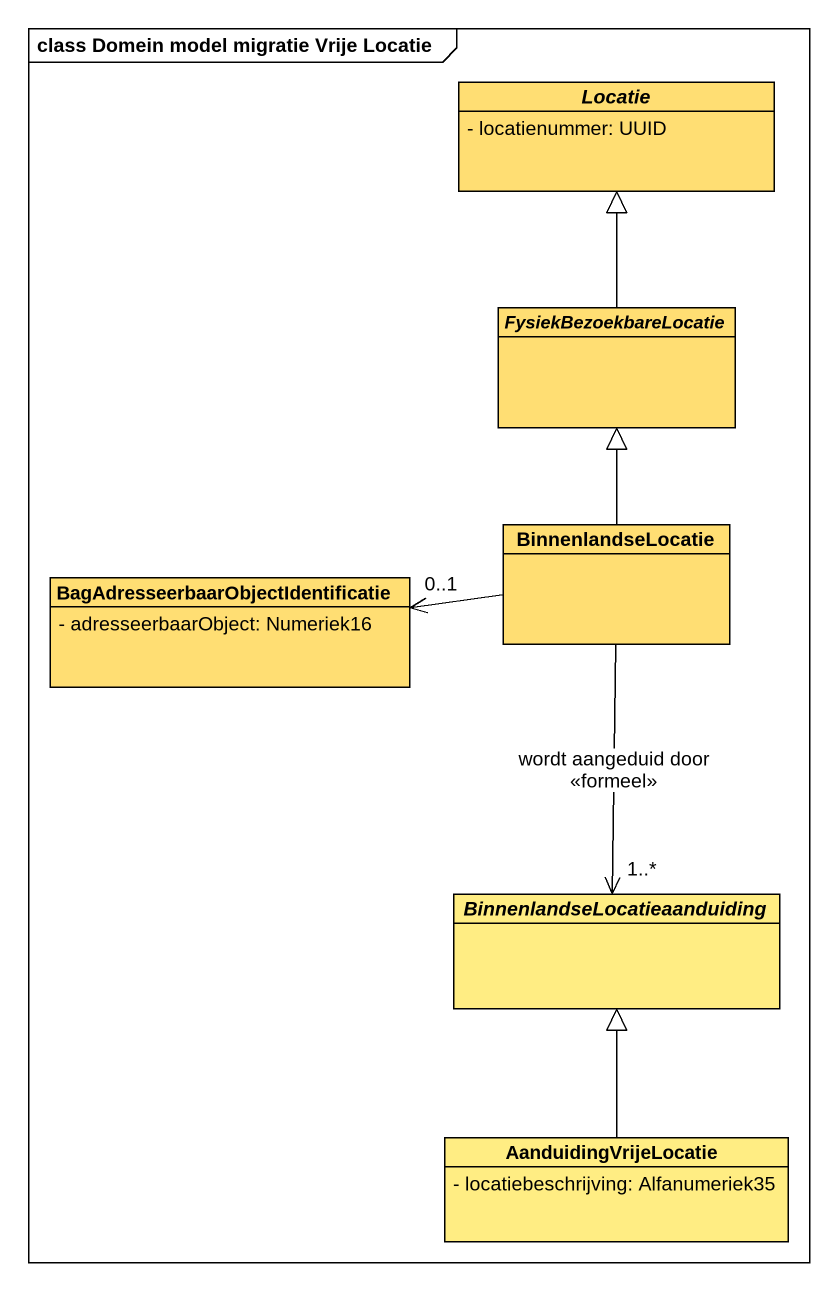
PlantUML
@startuml
mainframe class Domein model migratie Vrije Locatie
hide circle
hide empty members
skinparam classAttributeIconSize 0
abstract class Locatie #FFDE73 {
  - locatienummer: UUID
}
abstract class FysiekBezoekbareLocatie #FFDE73
class BinnenlandseLocatie #FFDE73
class "BagAdresseerbaarObjectIdentificatie" as BagAdresseerbaarObjectIdenti #FFDE73 {
  - adresseerbaarObject: Numeriek16
}
abstract class "BinnenlandseLocatieaanduiding" as BinnenlandseLocatieaanduidin #FFED83
class AanduidingVrijeLocatie #FFED83 {
  - locatiebeschrijving: Alfanumeriek35
}
FysiekBezoekbareLocatie -up-|> Locatie
BinnenlandseLocatie -up-|> FysiekBezoekbareLocatie
BagAdresseerbaarObjectIdenti "0..1" <-right- BinnenlandseLocatie
BinnenlandseLocatieaanduidin "1..*" <-up- BinnenlandseLocatie : wordt aangeduid door\n<<formeel>>
AanduidingVrijeLocatie -up-|> BinnenlandseLocatieaanduidin
@enduml
